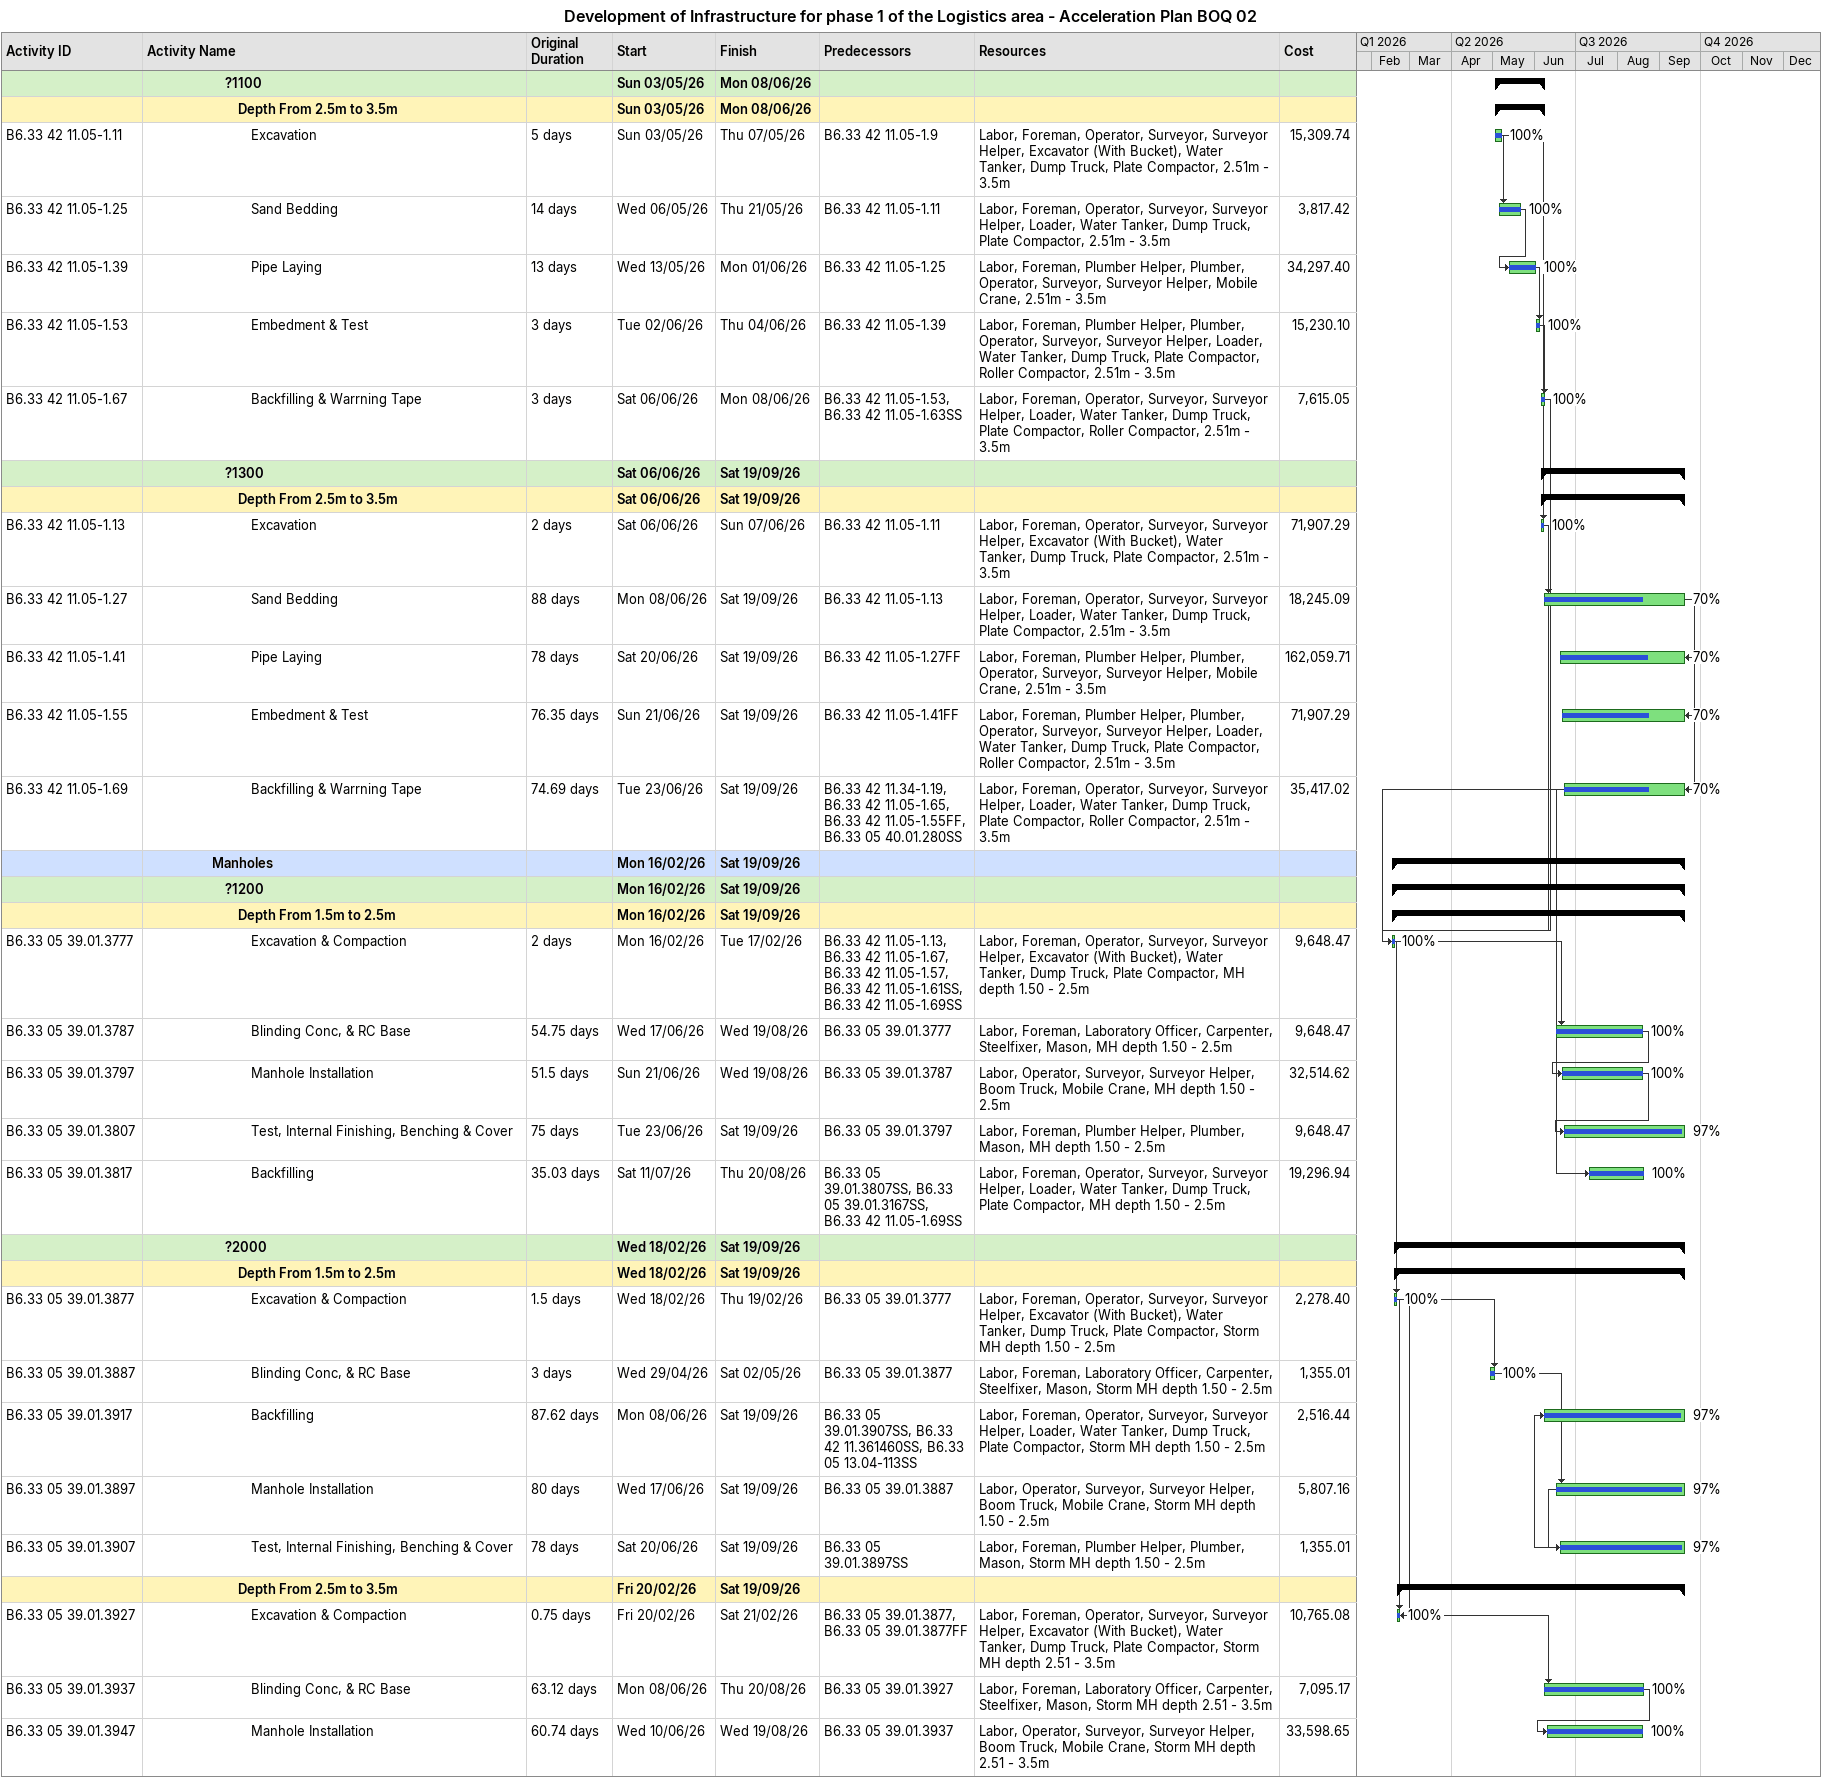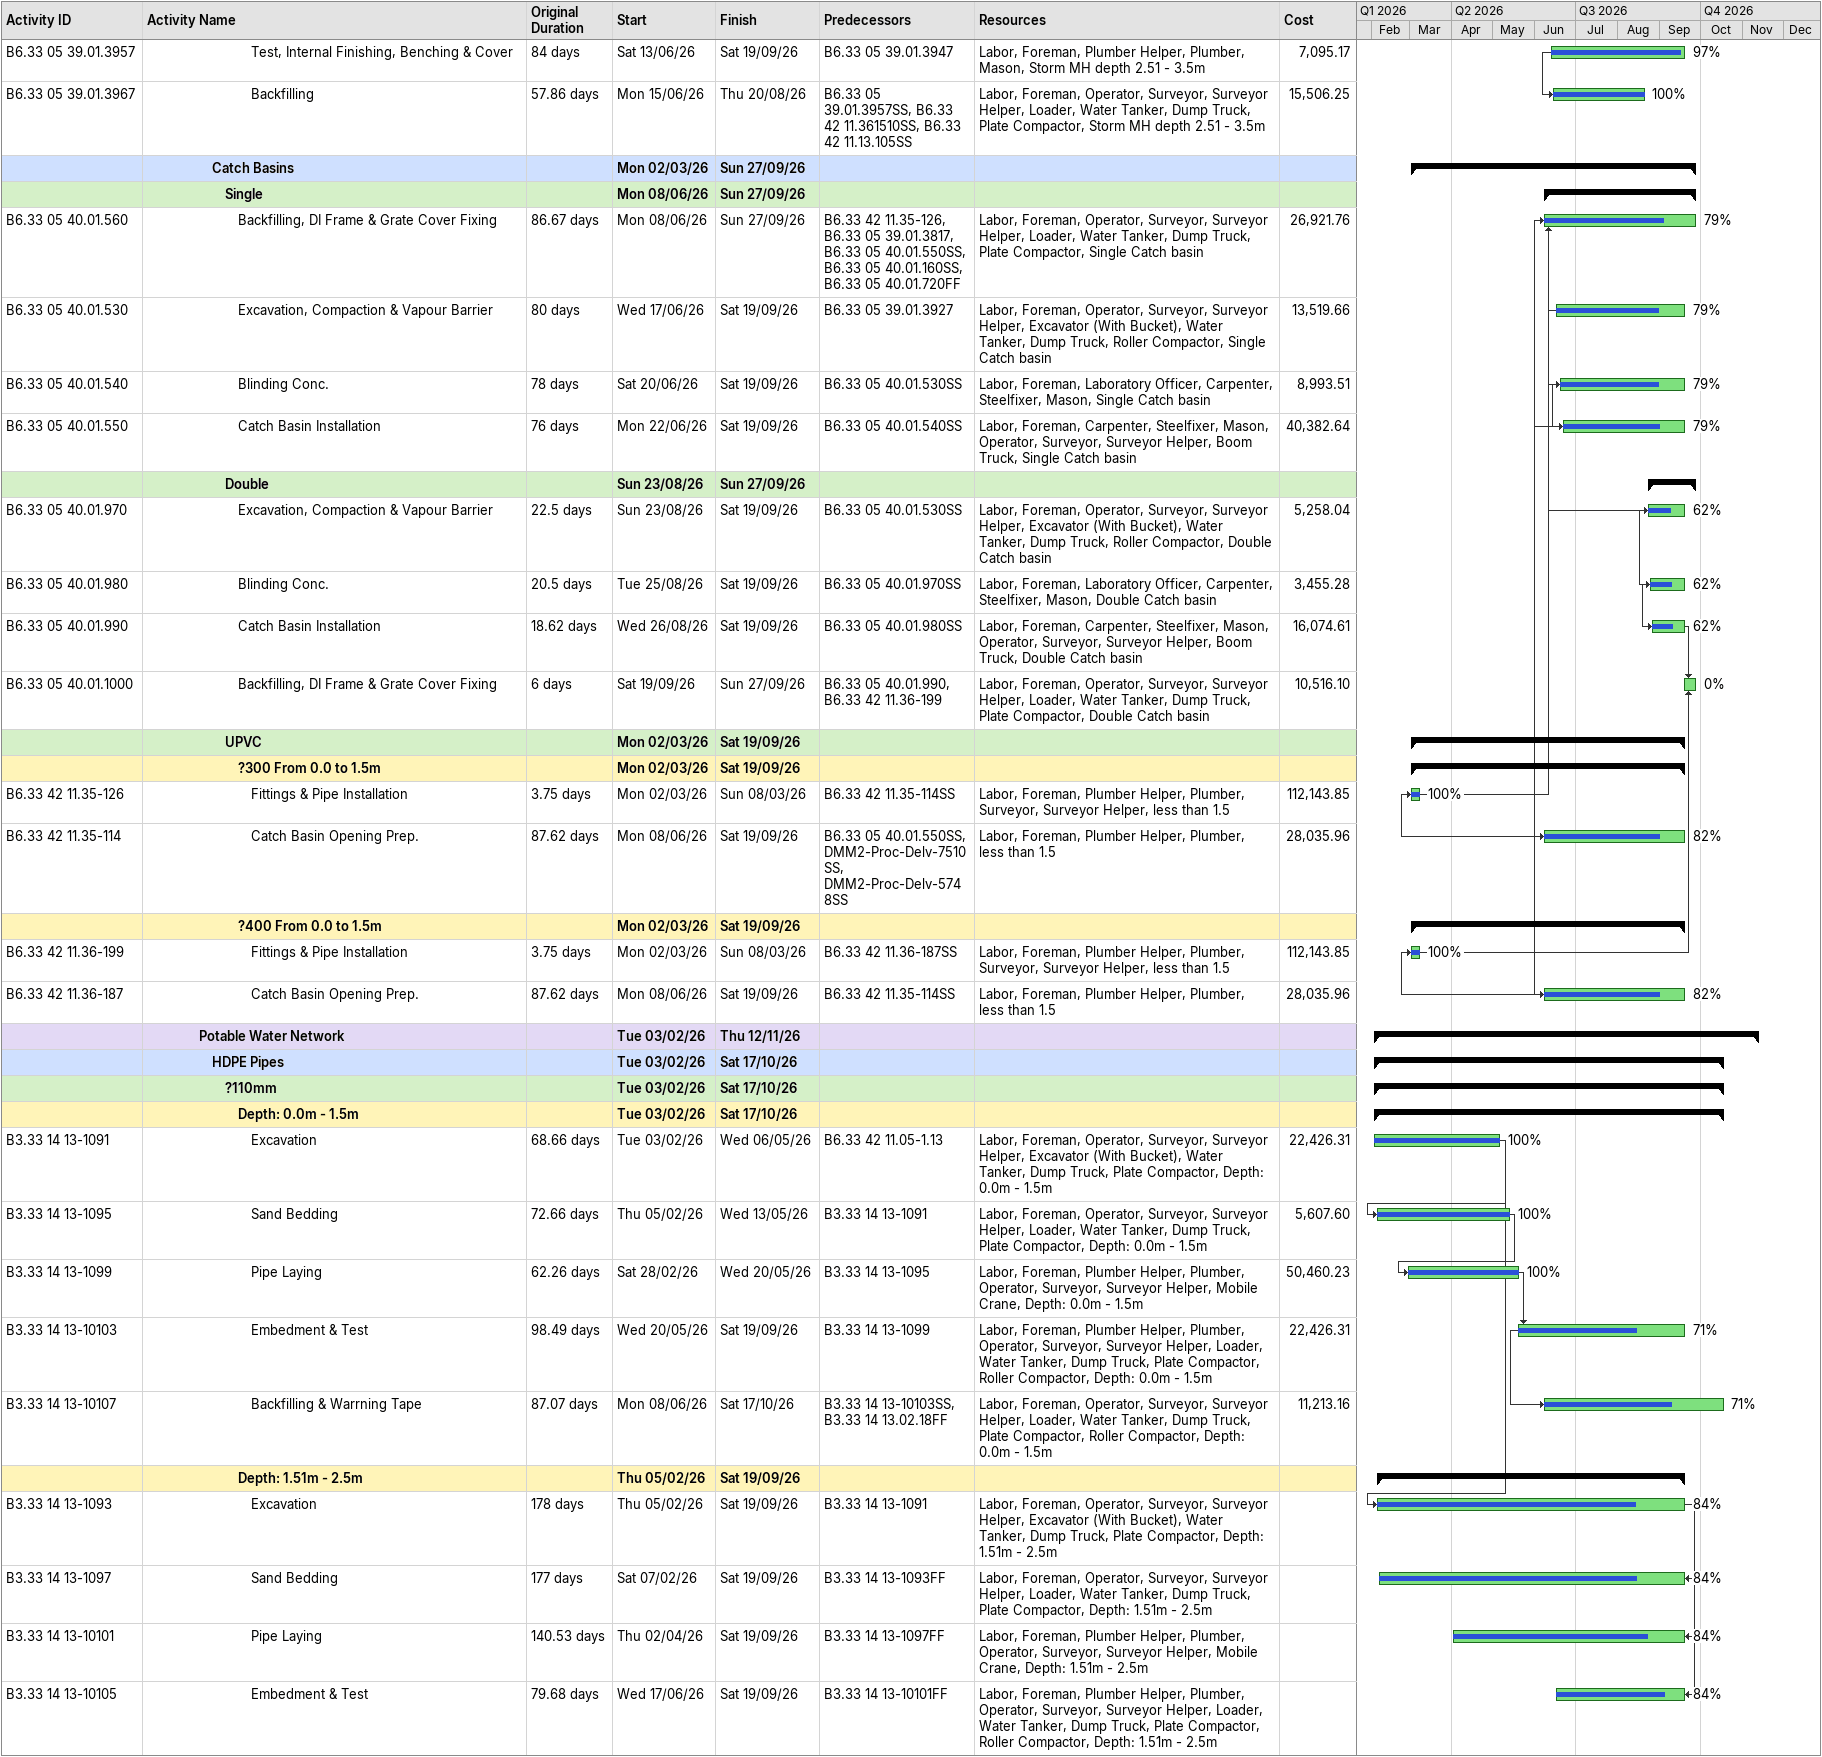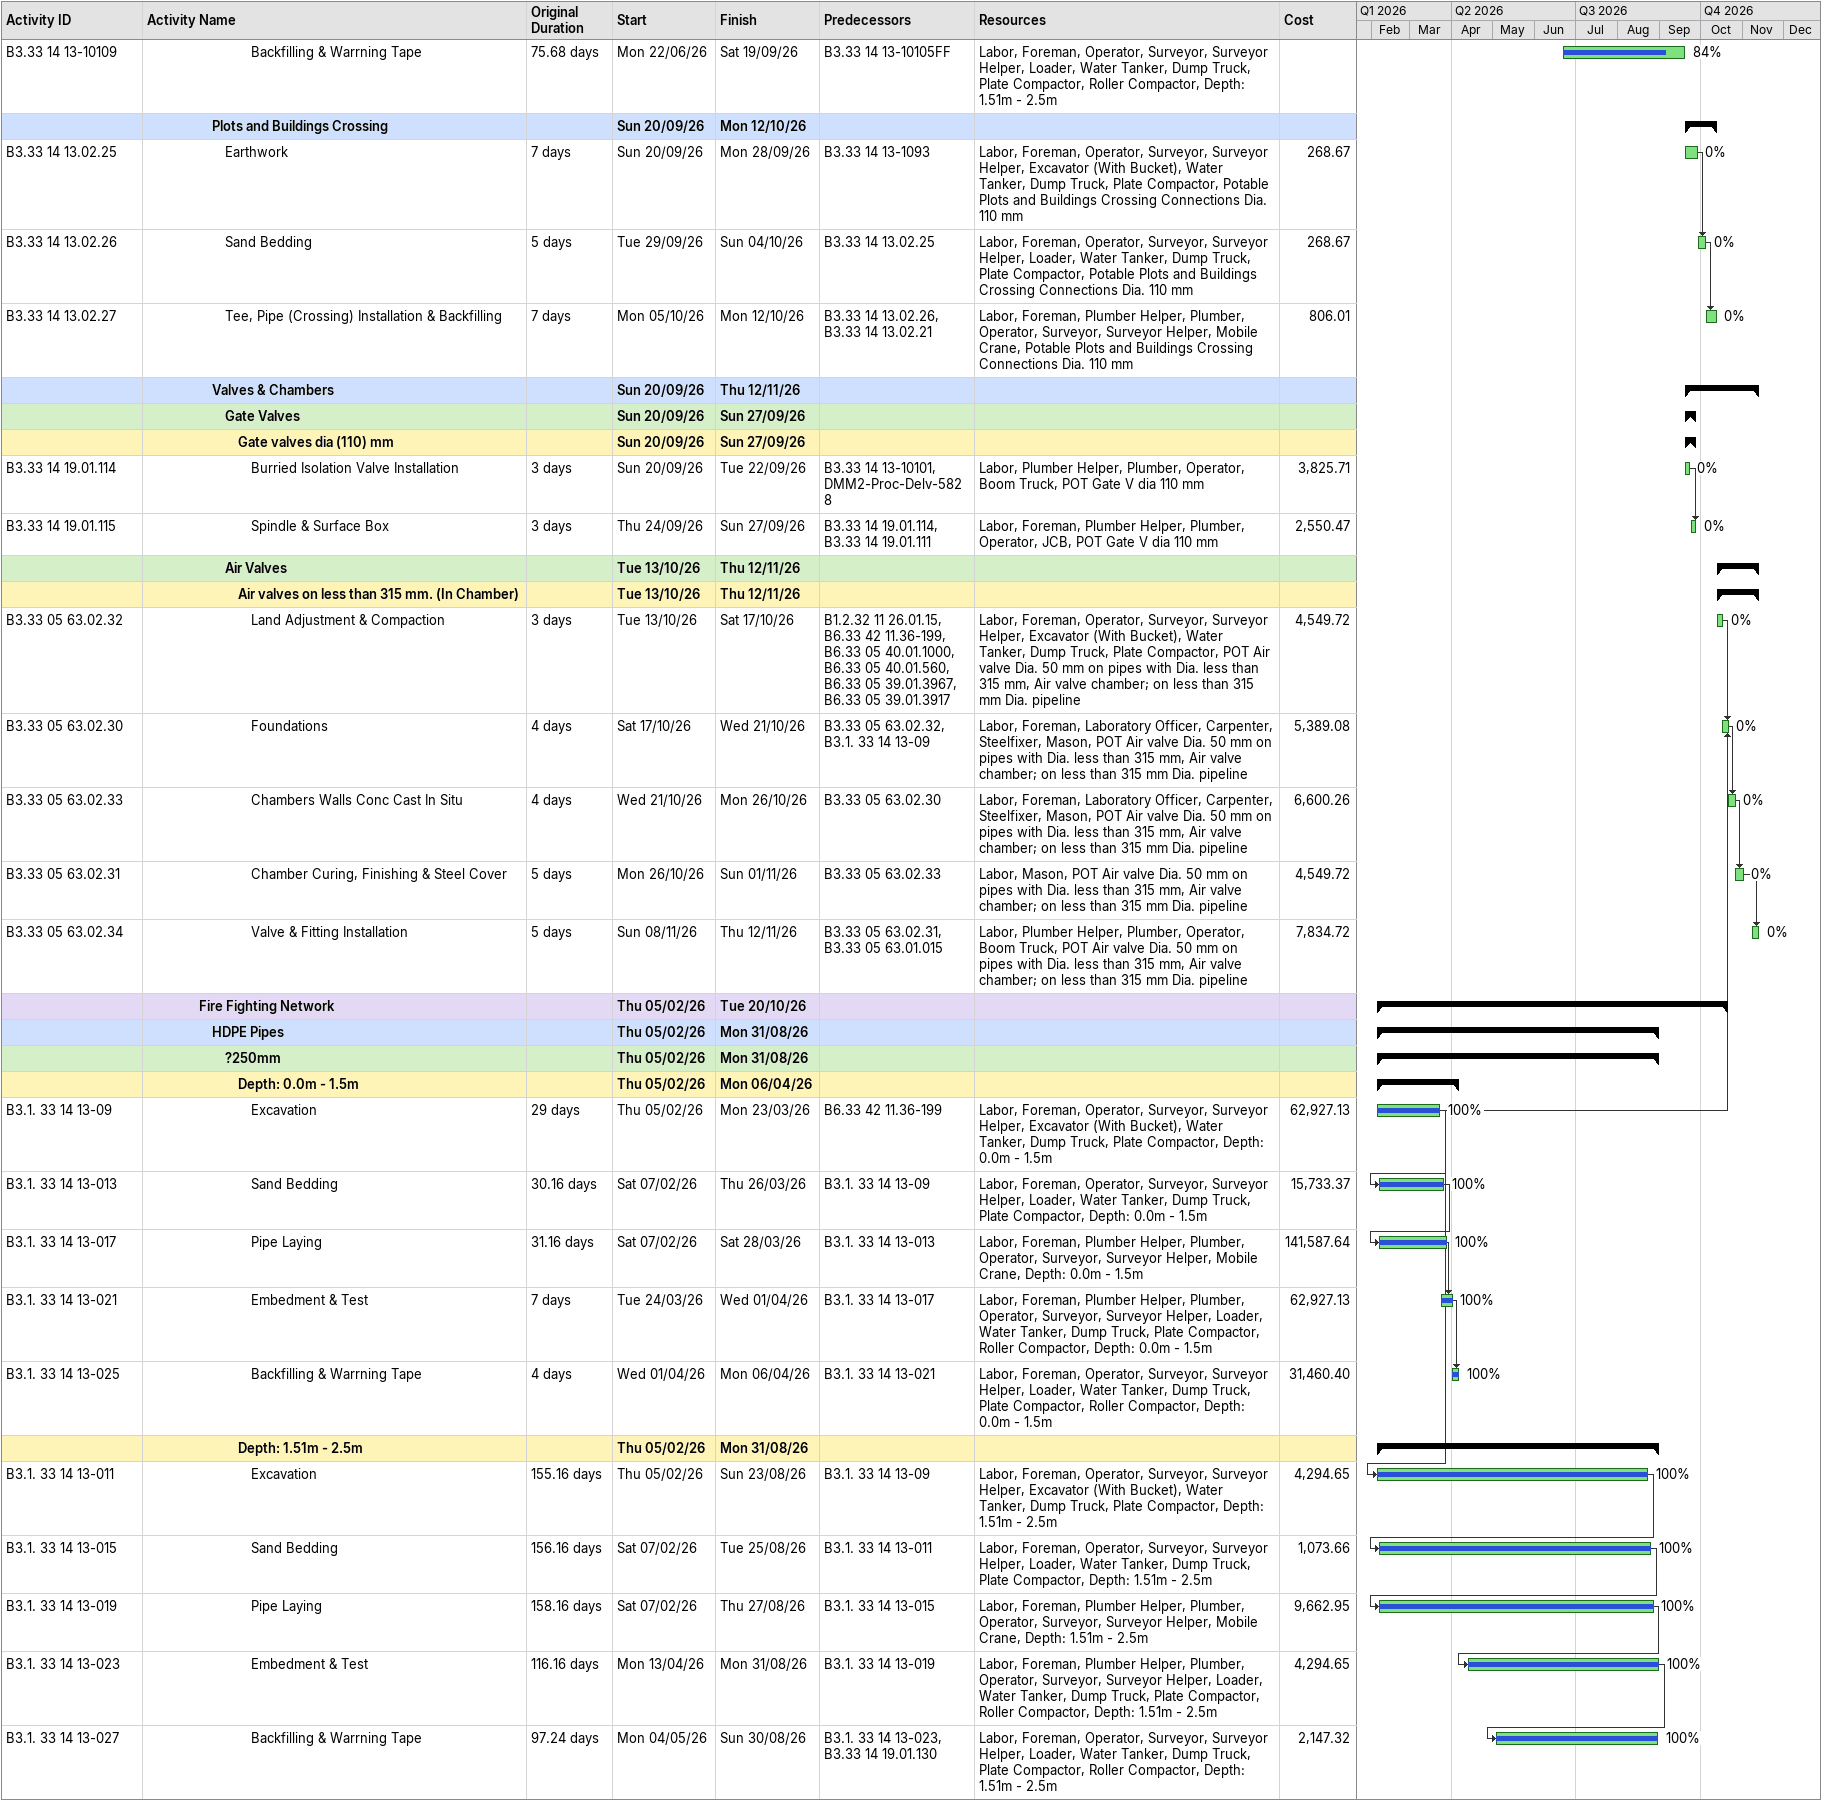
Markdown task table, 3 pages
Development of Infrastructure for phase 1 of the Logistics area - Acceleration Plan BOQ 02

| ID | Level | Task | Original duration | Start | Finish | Predecessors | Resources | % complete | Cost |
|---|---|---|---|---|---|---|---|---|---|
|  | 7 | **?1100** |  | 2026-05-03 | 2026-06-08 |  |  |  |  |
|  | 8 | **Depth From 2.5m to 3.5m** |  | 2026-05-03 | 2026-06-08 |  |  |  |  |
| B6.33 42 11.05-1.11 | 9 | Excavation | 5d | 2026-05-03 | 2026-05-07 | B6.33 42 11.05-1.9 | Labor, Foreman, Operator, Surveyor, Surveyor Helper, Excavator (With Bucket), Water Tanker, Dump Truck, Plate Compactor, 2.51m - 3.5m | 100 | 15309.74 |
| B6.33 42 11.05-1.25 | 9 | Sand Bedding | 14d | 2026-05-06 | 2026-05-21 | B6.33 42 11.05-1.11 | Labor, Foreman, Operator, Surveyor, Surveyor Helper, Loader, Water Tanker, Dump Truck, Plate Compactor, 2.51m - 3.5m | 100 | 3817.42 |
| B6.33 42 11.05-1.39 | 9 | Pipe Laying | 13d | 2026-05-13 | 2026-06-01 | B6.33 42 11.05-1.25 | Labor, Foreman, Plumber Helper, Plumber, Operator, Surveyor, Surveyor Helper, Mobile Crane, 2.51m - 3.5m | 100 | 34297.40 |
| B6.33 42 11.05-1.53 | 9 | Embedment & Test | 3d | 2026-06-02 | 2026-06-04 | B6.33 42 11.05-1.39 | Labor, Foreman, Plumber Helper, Plumber, Operator, Surveyor, Surveyor Helper, Loader, Water Tanker, Dump Truck, Plate Compactor, Roller Compactor, 2.51m - 3.5m | 100 | 15230.10 |
| B6.33 42 11.05-1.67 | 9 | Backfilling & Warrning Tape | 3d | 2026-06-06 | 2026-06-08 | B6.33 42 11.05-1.53, B6.33 42 11.05-1.63SS | Labor, Foreman, Operator, Surveyor, Surveyor Helper, Loader, Water Tanker, Dump Truck, Plate Compactor, Roller Compactor, 2.51m - 3.5m | 100 | 7615.05 |
|  | 7 | **?1300** |  | 2026-06-06 | 2026-09-19 |  |  |  |  |
|  | 8 | **Depth From 2.5m to 3.5m** |  | 2026-06-06 | 2026-09-19 |  |  |  |  |
| B6.33 42 11.05-1.13 | 9 | Excavation | 2d | 2026-06-06 | 2026-06-07 | B6.33 42 11.05-1.11 | Labor, Foreman, Operator, Surveyor, Surveyor Helper, Excavator (With Bucket), Water Tanker, Dump Truck, Plate Compactor, 2.51m - 3.5m | 100 | 71907.29 |
| B6.33 42 11.05-1.27 | 9 | Sand Bedding | 88d | 2026-06-08 | 2026-09-19 | B6.33 42 11.05-1.13 | Labor, Foreman, Operator, Surveyor, Surveyor Helper, Loader, Water Tanker, Dump Truck, Plate Compactor, 2.51m - 3.5m | 70 | 18245.09 |
| B6.33 42 11.05-1.41 | 9 | Pipe Laying | 78d | 2026-06-20 | 2026-09-19 | B6.33 42 11.05-1.27FF | Labor, Foreman, Plumber Helper, Plumber, Operator, Surveyor, Surveyor Helper, Mobile Crane, 2.51m - 3.5m | 70 | 162059.71 |
| B6.33 42 11.05-1.55 | 9 | Embedment & Test | 76.35d | 2026-06-21 | 2026-09-19 | B6.33 42 11.05-1.41FF | Labor, Foreman, Plumber Helper, Plumber, Operator, Surveyor, Surveyor Helper, Loader, Water Tanker, Dump Truck, Plate Compactor, Roller Compactor, 2.51m - 3.5m | 70 | 71907.29 |
| B6.33 42 11.05-1.69 | 9 | Backfilling & Warrning Tape | 74.69d | 2026-06-23 | 2026-09-19 | B6.33 42 11.34-1.19, B6.33 42 11.05-1.65, B6.33 42 11.05-1.55FF, B6.33 05 40.01.280SS | Labor, Foreman, Operator, Surveyor, Surveyor Helper, Loader, Water Tanker, Dump Truck, Plate Compactor, Roller Compactor, 2.51m - 3.5m | 70 | 35417.02 |
|  | 6 | **Manholes** |  | 2026-02-16 | 2026-09-19 |  |  |  |  |
|  | 7 | **?1200** |  | 2026-02-16 | 2026-09-19 |  |  |  |  |
|  | 8 | **Depth From 1.5m to 2.5m** |  | 2026-02-16 | 2026-09-19 |  |  |  |  |
| B6.33 05 39.01.3777 | 9 | Excavation & Compaction | 2d | 2026-02-16 | 2026-02-17 | B6.33 42 11.05-1.13, B6.33 42 11.05-1.67, B6.33 42 11.05-1.57, B6.33 42 11.05-1.61SS, B6.33 42 11.05-1.69SS | Labor, Foreman, Operator, Surveyor, Surveyor Helper, Excavator (With Bucket), Water Tanker, Dump Truck, Plate Compactor, MH depth 1.50 - 2.5m | 100 | 9648.47 |
| B6.33 05 39.01.3787 | 9 | Blinding Conc, & RC Base | 54.75d | 2026-06-17 | 2026-08-19 | B6.33 05 39.01.3777 | Labor, Foreman, Laboratory Officer, Carpenter, Steelfixer, Mason, MH depth 1.50 - 2.5m | 100 | 9648.47 |
| B6.33 05 39.01.3797 | 9 | Manhole Installation | 51.5d | 2026-06-21 | 2026-08-19 | B6.33 05 39.01.3787 | Labor, Operator, Surveyor, Surveyor Helper, Boom Truck, Mobile Crane, MH depth 1.50 - 2.5m | 100 | 32514.62 |
| B6.33 05 39.01.3807 | 9 | Test, Internal Finishing, Benching & Cover | 75d | 2026-06-23 | 2026-09-19 | B6.33 05 39.01.3797 | Labor, Foreman, Plumber Helper, Plumber, Mason, MH depth 1.50 - 2.5m | 97 | 9648.47 |
| B6.33 05 39.01.3817 | 9 | Backfilling | 35.03d | 2026-07-11 | 2026-08-20 | B6.33 05 39.01.3807SS, B6.33 05 39.01.3167SS, B6.33 42 11.05-1.69SS | Labor, Foreman, Operator, Surveyor, Surveyor Helper, Loader, Water Tanker, Dump Truck, Plate Compactor, MH depth 1.50 - 2.5m | 100 | 19296.94 |
|  | 7 | **?2000** |  | 2026-02-18 | 2026-09-19 |  |  |  |  |
|  | 8 | **Depth From 1.5m to 2.5m** |  | 2026-02-18 | 2026-09-19 |  |  |  |  |
| B6.33 05 39.01.3877 | 9 | Excavation & Compaction | 1.5d | 2026-02-18 | 2026-02-19 | B6.33 05 39.01.3777 | Labor, Foreman, Operator, Surveyor, Surveyor Helper, Excavator (With Bucket), Water Tanker, Dump Truck, Plate Compactor, Storm MH depth 1.50 - 2.5m | 100 | 2278.40 |
| B6.33 05 39.01.3887 | 9 | Blinding Conc, & RC Base | 3d | 2026-04-29 | 2026-05-02 | B6.33 05 39.01.3877 | Labor, Foreman, Laboratory Officer, Carpenter, Steelfixer, Mason, Storm MH depth 1.50 - 2.5m | 100 | 1355.01 |
| B6.33 05 39.01.3917 | 9 | Backfilling | 87.62d | 2026-06-08 | 2026-09-19 | B6.33 05 39.01.3907SS, B6.33 42 11.361460SS, B6.33 05 13.04-113SS | Labor, Foreman, Operator, Surveyor, Surveyor Helper, Loader, Water Tanker, Dump Truck, Plate Compactor, Storm MH depth 1.50 - 2.5m | 97 | 2516.44 |
| B6.33 05 39.01.3897 | 9 | Manhole Installation | 80d | 2026-06-17 | 2026-09-19 | B6.33 05 39.01.3887 | Labor, Operator, Surveyor, Surveyor Helper, Boom Truck, Mobile Crane, Storm MH depth 1.50 - 2.5m | 97 | 5807.16 |
| B6.33 05 39.01.3907 | 9 | Test, Internal Finishing, Benching & Cover | 78d | 2026-06-20 | 2026-09-19 | B6.33 05 39.01.3897SS | Labor, Foreman, Plumber Helper, Plumber, Mason, Storm MH depth 1.50 - 2.5m | 97 | 1355.01 |
|  | 8 | **Depth From 2.5m to 3.5m** |  | 2026-02-20 | 2026-09-19 |  |  |  |  |
| B6.33 05 39.01.3927 | 9 | Excavation & Compaction | 0.75d | 2026-02-20 | 2026-02-21 | B6.33 05 39.01.3877, B6.33 05 39.01.3877FF | Labor, Foreman, Operator, Surveyor, Surveyor Helper, Excavator (With Bucket), Water Tanker, Dump Truck, Plate Compactor, Storm MH depth 2.51 - 3.5m | 100 | 10765.08 |
| B6.33 05 39.01.3937 | 9 | Blinding Conc, & RC Base | 63.12d | 2026-06-08 | 2026-08-20 | B6.33 05 39.01.3927 | Labor, Foreman, Laboratory Officer, Carpenter, Steelfixer, Mason, Storm MH depth 2.51 - 3.5m | 100 | 7095.17 |
| B6.33 05 39.01.3947 | 9 | Manhole Installation | 60.74d | 2026-06-10 | 2026-08-19 | B6.33 05 39.01.3937 | Labor, Operator, Surveyor, Surveyor Helper, Boom Truck, Mobile Crane, Storm MH depth 2.51 - 3.5m | 100 | 33598.65 |
| B6.33 05 39.01.3957 | 9 | Test, Internal Finishing, Benching & Cover | 84d | 2026-06-13 | 2026-09-19 | B6.33 05 39.01.3947 | Labor, Foreman, Plumber Helper, Plumber, Mason, Storm MH depth 2.51 - 3.5m | 97 | 7095.17 |
| B6.33 05 39.01.3967 | 9 | Backfilling | 57.86d | 2026-06-15 | 2026-08-20 | B6.33 05 39.01.3957SS, B6.33 42 11.361510SS, B6.33 42 11.13.105SS | Labor, Foreman, Operator, Surveyor, Surveyor Helper, Loader, Water Tanker, Dump Truck, Plate Compactor, Storm MH depth 2.51 - 3.5m | 100 | 15506.25 |
|  | 6 | **Catch Basins** |  | 2026-03-02 | 2026-09-27 |  |  |  |  |
|  | 7 | **Single** |  | 2026-06-08 | 2026-09-27 |  |  |  |  |
| B6.33 05 40.01.560 | 8 | Backfilling, DI Frame & Grate Cover Fixing | 86.67d | 2026-06-08 | 2026-09-27 | B6.33 42 11.35-126, B6.33 05 39.01.3817, B6.33 05 40.01.550SS, B6.33 05 40.01.160SS, B6.33 05 40.01.720FF | Labor, Foreman, Operator, Surveyor, Surveyor Helper, Loader, Water Tanker, Dump Truck, Plate Compactor, Single Catch basin | 79 | 26921.76 |
| B6.33 05 40.01.530 | 8 | Excavation, Compaction & Vapour Barrier | 80d | 2026-06-17 | 2026-09-19 | B6.33 05 39.01.3927 | Labor, Foreman, Operator, Surveyor, Surveyor Helper, Excavator (With Bucket), Water Tanker, Dump Truck, Roller Compactor, Single Catch basin | 79 | 13519.66 |
| B6.33 05 40.01.540 | 8 | Blinding Conc. | 78d | 2026-06-20 | 2026-09-19 | B6.33 05 40.01.530SS | Labor, Foreman, Laboratory Officer, Carpenter, Steelfixer, Mason, Single Catch basin | 79 | 8993.51 |
| B6.33 05 40.01.550 | 8 | Catch Basin Installation | 76d | 2026-06-22 | 2026-09-19 | B6.33 05 40.01.540SS | Labor, Foreman, Carpenter, Steelfixer, Mason, Operator, Surveyor, Surveyor Helper, Boom Truck, Single Catch basin | 79 | 40382.64 |
|  | 7 | **Double** |  | 2026-08-23 | 2026-09-27 |  |  |  |  |
| B6.33 05 40.01.970 | 8 | Excavation, Compaction & Vapour Barrier | 22.5d | 2026-08-23 | 2026-09-19 | B6.33 05 40.01.530SS | Labor, Foreman, Operator, Surveyor, Surveyor Helper, Excavator (With Bucket), Water Tanker, Dump Truck, Roller Compactor, Double Catch basin | 62 | 5258.04 |
| B6.33 05 40.01.980 | 8 | Blinding Conc. | 20.5d | 2026-08-25 | 2026-09-19 | B6.33 05 40.01.970SS | Labor, Foreman, Laboratory Officer, Carpenter, Steelfixer, Mason, Double Catch basin | 62 | 3455.28 |
| B6.33 05 40.01.990 | 8 | Catch Basin Installation | 18.62d | 2026-08-26 | 2026-09-19 | B6.33 05 40.01.980SS | Labor, Foreman, Carpenter, Steelfixer, Mason, Operator, Surveyor, Surveyor Helper, Boom Truck, Double Catch basin | 62 | 16074.61 |
| B6.33 05 40.01.1000 | 8 | Backfilling, DI Frame & Grate Cover Fixing | 6d | 2026-09-19 | 2026-09-27 | B6.33 05 40.01.990, B6.33 42 11.36-199 | Labor, Foreman, Operator, Surveyor, Surveyor Helper, Loader, Water Tanker, Dump Truck, Plate Compactor, Double Catch basin | 0 | 10516.10 |
|  | 7 | **UPVC** |  | 2026-03-02 | 2026-09-19 |  |  |  |  |
|  | 8 | **?300 From 0.0 to 1.5m** |  | 2026-03-02 | 2026-09-19 |  |  |  |  |
| B6.33 42 11.35-126 | 9 | Fittings & Pipe Installation | 3.75d | 2026-03-02 | 2026-03-08 | B6.33 42 11.35-114SS | Labor, Foreman, Plumber Helper, Plumber, Surveyor, Surveyor Helper, less than 1.5 | 100 | 112143.85 |
| B6.33 42 11.35-114 | 9 | Catch Basin Opening Prep. | 87.62d | 2026-06-08 | 2026-09-19 | B6.33 05 40.01.550SS, DMM2-Proc-Delv-7510SS, DMM2-Proc-Delv-5748SS | Labor, Foreman, Plumber Helper, Plumber, less than 1.5 | 82 | 28035.96 |
|  | 8 | **?400 From 0.0 to 1.5m** |  | 2026-03-02 | 2026-09-19 |  |  |  |  |
| B6.33 42 11.36-199 | 9 | Fittings & Pipe Installation | 3.75d | 2026-03-02 | 2026-03-08 | B6.33 42 11.36-187SS | Labor, Foreman, Plumber Helper, Plumber, Surveyor, Surveyor Helper, less than 1.5 | 100 | 112143.85 |
| B6.33 42 11.36-187 | 9 | Catch Basin Opening Prep. | 87.62d | 2026-06-08 | 2026-09-19 | B6.33 42 11.35-114SS | Labor, Foreman, Plumber Helper, Plumber, less than 1.5 | 82 | 28035.96 |
|  | 5 | **Potable Water Network** |  | 2026-02-03 | 2026-11-12 |  |  |  |  |
|  | 6 | **HDPE Pipes** |  | 2026-02-03 | 2026-10-17 |  |  |  |  |
|  | 7 | **?110mm** |  | 2026-02-03 | 2026-10-17 |  |  |  |  |
|  | 8 | **Depth: 0.0m - 1.5m** |  | 2026-02-03 | 2026-10-17 |  |  |  |  |
| B3.33 14 13-1091 | 9 | Excavation | 68.66d | 2026-02-03 | 2026-05-06 | B6.33 42 11.05-1.13 | Labor, Foreman, Operator, Surveyor, Surveyor Helper, Excavator (With Bucket), Water Tanker, Dump Truck, Plate Compactor, Depth: 0.0m - 1.5m | 100 | 22426.31 |
| B3.33 14 13-1095 | 9 | Sand Bedding | 72.66d | 2026-02-05 | 2026-05-13 | B3.33 14 13-1091 | Labor, Foreman, Operator, Surveyor, Surveyor Helper, Loader, Water Tanker, Dump Truck, Plate Compactor, Depth: 0.0m - 1.5m | 100 | 5607.60 |
| B3.33 14 13-1099 | 9 | Pipe Laying | 62.26d | 2026-02-28 | 2026-05-20 | B3.33 14 13-1095 | Labor, Foreman, Plumber Helper, Plumber, Operator, Surveyor, Surveyor Helper, Mobile Crane, Depth: 0.0m - 1.5m | 100 | 50460.23 |
| B3.33 14 13-10103 | 9 | Embedment & Test | 98.49d | 2026-05-20 | 2026-09-19 | B3.33 14 13-1099 | Labor, Foreman, Plumber Helper, Plumber, Operator, Surveyor, Surveyor Helper, Loader, Water Tanker, Dump Truck, Plate Compactor, Roller Compactor, Depth: 0.0m - 1.5m | 71 | 22426.31 |
| B3.33 14 13-10107 | 9 | Backfilling & Warrning Tape | 87.07d | 2026-06-08 | 2026-10-17 | B3.33 14 13-10103SS, B3.33 14 13.02.18FF | Labor, Foreman, Operator, Surveyor, Surveyor Helper, Loader, Water Tanker, Dump Truck, Plate Compactor, Roller Compactor, Depth: 0.0m - 1.5m | 71 | 11213.16 |
|  | 8 | **Depth: 1.51m - 2.5m** |  | 2026-02-05 | 2026-09-19 |  |  |  |  |
| B3.33 14 13-1093 | 9 | Excavation | 178d | 2026-02-05 | 2026-09-19 | B3.33 14 13-1091 | Labor, Foreman, Operator, Surveyor, Surveyor Helper, Excavator (With Bucket), Water Tanker, Dump Truck, Plate Compactor, Depth: 1.51m - 2.5m | 84 |  |
| B3.33 14 13-1097 | 9 | Sand Bedding | 177d | 2026-02-07 | 2026-09-19 | B3.33 14 13-1093FF | Labor, Foreman, Operator, Surveyor, Surveyor Helper, Loader, Water Tanker, Dump Truck, Plate Compactor, Depth: 1.51m - 2.5m | 84 |  |
| B3.33 14 13-10101 | 9 | Pipe Laying | 140.53d | 2026-04-02 | 2026-09-19 | B3.33 14 13-1097FF | Labor, Foreman, Plumber Helper, Plumber, Operator, Surveyor, Surveyor Helper, Mobile Crane, Depth: 1.51m - 2.5m | 84 |  |
| B3.33 14 13-10105 | 9 | Embedment & Test | 79.68d | 2026-06-17 | 2026-09-19 | B3.33 14 13-10101FF | Labor, Foreman, Plumber Helper, Plumber, Operator, Surveyor, Surveyor Helper, Loader, Water Tanker, Dump Truck, Plate Compactor, Roller Compactor, Depth: 1.51m - 2.5m | 84 |  |
| B3.33 14 13-10109 | 9 | Backfilling & Warrning Tape | 75.68d | 2026-06-22 | 2026-09-19 | B3.33 14 13-10105FF | Labor, Foreman, Operator, Surveyor, Surveyor Helper, Loader, Water Tanker, Dump Truck, Plate Compactor, Roller Compactor, Depth: 1.51m - 2.5m | 84 |  |
|  | 6 | **Plots and Buildings Crossing** |  | 2026-09-20 | 2026-10-12 |  |  |  |  |
| B3.33 14 13.02.25 | 7 | Earthwork | 7d | 2026-09-20 | 2026-09-28 | B3.33 14 13-1093 | Labor, Foreman, Operator, Surveyor, Surveyor Helper, Excavator (With Bucket), Water Tanker, Dump Truck, Plate Compactor, Potable Plots and Buildings Crossing Connections Dia. 110 mm | 0 | 268.67 |
| B3.33 14 13.02.26 | 7 | Sand Bedding | 5d | 2026-09-29 | 2026-10-04 | B3.33 14 13.02.25 | Labor, Foreman, Operator, Surveyor, Surveyor Helper, Loader, Water Tanker, Dump Truck, Plate Compactor, Potable Plots and Buildings Crossing Connections Dia. 110 mm | 0 | 268.67 |
| B3.33 14 13.02.27 | 7 | Tee, Pipe (Crossing) Installation & Backfilling | 7d | 2026-10-05 | 2026-10-12 | B3.33 14 13.02.26, B3.33 14 13.02.21 | Labor, Foreman, Plumber Helper, Plumber, Operator, Surveyor, Surveyor Helper, Mobile Crane, Potable Plots and Buildings Crossing Connections Dia. 110 mm | 0 | 806.01 |
|  | 6 | **Valves & Chambers** |  | 2026-09-20 | 2026-11-12 |  |  |  |  |
|  | 7 | **Gate Valves** |  | 2026-09-20 | 2026-09-27 |  |  |  |  |
|  | 8 | **Gate valves dia (110) mm** |  | 2026-09-20 | 2026-09-27 |  |  |  |  |
| B3.33 14 19.01.114 | 9 | Burried Isolation Valve Installation | 3d | 2026-09-20 | 2026-09-22 | B3.33 14 13-10101, DMM2-Proc-Delv-5828 | Labor, Plumber Helper, Plumber, Operator, Boom Truck, POT Gate V dia 110 mm | 0 | 3825.71 |
| B3.33 14 19.01.115 | 9 | Spindle & Surface Box | 3d | 2026-09-24 | 2026-09-27 | B3.33 14 19.01.114, B3.33 14 19.01.111 | Labor, Foreman, Plumber Helper, Plumber, Operator, JCB, POT Gate V dia 110 mm | 0 | 2550.47 |
|  | 7 | **Air Valves** |  | 2026-10-13 | 2026-11-12 |  |  |  |  |
|  | 8 | **Air valves on less than 315 mm. (In Chamber)** |  | 2026-10-13 | 2026-11-12 |  |  |  |  |
| B3.33 05 63.02.32 | 9 | Land Adjustment & Compaction | 3d | 2026-10-13 | 2026-10-17 | B1.2.32 11 26.01.15, B6.33 42 11.36-199, B6.33 05 40.01.1000, B6.33 05 40.01.560, B6.33 05 39.01.3967, B6.33 05 39.01.3917 | Labor, Foreman, Operator, Surveyor, Surveyor Helper, Excavator (With Bucket), Water Tanker, Dump Truck, Plate Compactor, POT Air valve Dia. 50 mm on pipes with Dia. less than 315 mm, Air valve chamber; on less than 315 mm Dia. pipeline | 0 | 4549.72 |
| B3.33 05 63.02.30 | 9 | Foundations | 4d | 2026-10-17 | 2026-10-21 | B3.33 05 63.02.32, B3.1. 33 14 13-09 | Labor, Foreman, Laboratory Officer, Carpenter, Steelfixer, Mason, POT Air valve Dia. 50 mm on pipes with Dia. less than 315 mm, Air valve chamber; on less than 315 mm Dia. pipeline | 0 | 5389.08 |
| B3.33 05 63.02.33 | 9 | Chambers Walls Conc Cast In Situ | 4d | 2026-10-21 | 2026-10-26 | B3.33 05 63.02.30 | Labor, Foreman, Laboratory Officer, Carpenter, Steelfixer, Mason, POT Air valve Dia. 50 mm on pipes with Dia. less than 315 mm, Air valve chamber; on less than 315 mm Dia. pipeline | 0 | 6600.26 |
| B3.33 05 63.02.31 | 9 | Chamber Curing, Finishing & Steel Cover | 5d | 2026-10-26 | 2026-11-01 | B3.33 05 63.02.33 | Labor, Mason, POT Air valve Dia. 50 mm on pipes with Dia. less than 315 mm, Air valve chamber; on less than 315 mm Dia. pipeline | 0 | 4549.72 |
| B3.33 05 63.02.34 | 9 | Valve & Fitting Installation | 5d | 2026-11-08 | 2026-11-12 | B3.33 05 63.02.31, B3.33 05 63.01.015 | Labor, Plumber Helper, Plumber, Operator, Boom Truck, POT Air valve Dia. 50 mm on pipes with Dia. less than 315 mm, Air valve chamber; on less than 315 mm Dia. pipeline | 0 | 7834.72 |
|  | 5 | **Fire Fighting Network** |  | 2026-02-05 | 2026-10-20 |  |  |  |  |
|  | 6 | **HDPE Pipes** |  | 2026-02-05 | 2026-08-31 |  |  |  |  |
|  | 7 | **?250mm** |  | 2026-02-05 | 2026-08-31 |  |  |  |  |
|  | 8 | **Depth: 0.0m - 1.5m** |  | 2026-02-05 | 2026-04-06 |  |  |  |  |
| B3.1. 33 14 13-09 | 9 | Excavation | 29d | 2026-02-05 | 2026-03-23 | B6.33 42 11.36-199 | Labor, Foreman, Operator, Surveyor, Surveyor Helper, Excavator (With Bucket), Water Tanker, Dump Truck, Plate Compactor, Depth: 0.0m - 1.5m | 100 | 62927.13 |
| B3.1. 33 14 13-013 | 9 | Sand Bedding | 30.16d | 2026-02-07 | 2026-03-26 | B3.1. 33 14 13-09 | Labor, Foreman, Operator, Surveyor, Surveyor Helper, Loader, Water Tanker, Dump Truck, Plate Compactor, Depth: 0.0m - 1.5m | 100 | 15733.37 |
| B3.1. 33 14 13-017 | 9 | Pipe Laying | 31.16d | 2026-02-07 | 2026-03-28 | B3.1. 33 14 13-013 | Labor, Foreman, Plumber Helper, Plumber, Operator, Surveyor, Surveyor Helper, Mobile Crane, Depth: 0.0m - 1.5m | 100 | 141587.64 |
| B3.1. 33 14 13-021 | 9 | Embedment & Test | 7d | 2026-03-24 | 2026-04-01 | B3.1. 33 14 13-017 | Labor, Foreman, Plumber Helper, Plumber, Operator, Surveyor, Surveyor Helper, Loader, Water Tanker, Dump Truck, Plate Compactor, Roller Compactor, Depth: 0.0m - 1.5m | 100 | 62927.13 |
| B3.1. 33 14 13-025 | 9 | Backfilling & Warrning Tape | 4d | 2026-04-01 | 2026-04-06 | B3.1. 33 14 13-021 | Labor, Foreman, Operator, Surveyor, Surveyor Helper, Loader, Water Tanker, Dump Truck, Plate Compactor, Roller Compactor, Depth: 0.0m - 1.5m | 100 | 31460.40 |
|  | 8 | **Depth: 1.51m - 2.5m** |  | 2026-02-05 | 2026-08-31 |  |  |  |  |
| B3.1. 33 14 13-011 | 9 | Excavation | 155.16d | 2026-02-05 | 2026-08-23 | B3.1. 33 14 13-09 | Labor, Foreman, Operator, Surveyor, Surveyor Helper, Excavator (With Bucket), Water Tanker, Dump Truck, Plate Compactor, Depth: 1.51m - 2.5m | 100 | 4294.65 |
| B3.1. 33 14 13-015 | 9 | Sand Bedding | 156.16d | 2026-02-07 | 2026-08-25 | B3.1. 33 14 13-011 | Labor, Foreman, Operator, Surveyor, Surveyor Helper, Loader, Water Tanker, Dump Truck, Plate Compactor, Depth: 1.51m - 2.5m | 100 | 1073.66 |
| B3.1. 33 14 13-019 | 9 | Pipe Laying | 158.16d | 2026-02-07 | 2026-08-27 | B3.1. 33 14 13-015 | Labor, Foreman, Plumber Helper, Plumber, Operator, Surveyor, Surveyor Helper, Mobile Crane, Depth: 1.51m - 2.5m | 100 | 9662.95 |
| B3.1. 33 14 13-023 | 9 | Embedment & Test | 116.16d | 2026-04-13 | 2026-08-31 | B3.1. 33 14 13-019 | Labor, Foreman, Plumber Helper, Plumber, Operator, Surveyor, Surveyor Helper, Loader, Water Tanker, Dump Truck, Plate Compactor, Roller Compactor, Depth: 1.51m - 2.5m | 100 | 4294.65 |
| B3.1. 33 14 13-027 | 9 | Backfilling & Warrning Tape | 97.24d | 2026-05-04 | 2026-08-30 | B3.1. 33 14 13-023, B3.33 14 19.01.130 | Labor, Foreman, Operator, Surveyor, Surveyor Helper, Loader, Water Tanker, Dump Truck, Plate Compactor, Roller Compactor, Depth: 1.51m - 2.5m | 100 | 2147.32 |
